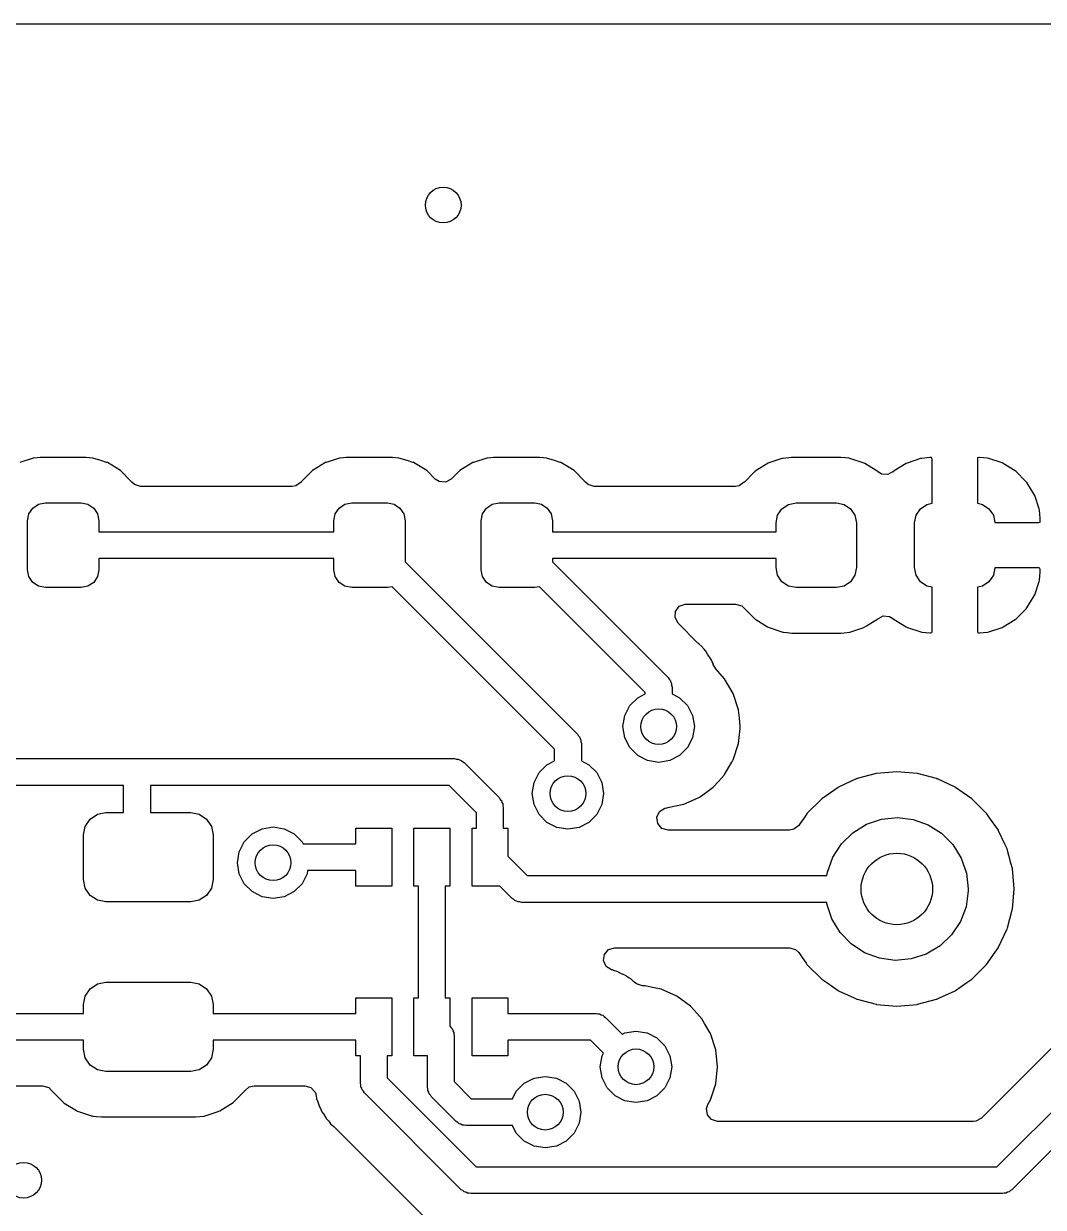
# Model space of a CAD drawing. Extents: x 120.5 to 178.2, y -124.1 to -74.2.
# Drawn here: x 157.23 to 168.65, y -87.43 to -74.17 of the extents above; entities that cross this region are included whole.
import ezdxf

# ---------------------------------------------------------------- set-up
doc = ezdxf.new("R2010")
doc.units = 0
doc.layers.add('BLACK', color=7, linetype='CONTINUOUS')

msp = doc.modelspace()

# ---------------------------------------------------------------- linework, layer by layer
at = {"layer": 'BLACK', "linetype": 'CONTINUOUS'}
for p, q in [((120.649, -74.1685), (177.8, -74.1685)), ((157.334, -79.0352), (157.184, -79.0823)), ((157.34, -79.0332), (157.334, -79.0352)), ((157.334, -79.0352), (157.334, -79.0352)), ((157.377, -79.0299), (157.34, -79.0332)), ((157.41, -79.0268), (157.377, -79.0299)), ((157.411, -79.0268), (157.41, -79.0268)), ((157.413, -79.0265), (157.411, -79.0268)), ((157.669, -79.0265), (157.413, -79.0265)), ((157.924, -79.0265), (157.669, -79.0265)), ((157.927, -79.0265), (157.924, -79.0265)), ((158, -79.0332), (157.927, -79.0265)), ((158.09, -79.0615), (158, -79.0332)), ((158.156, -79.0823), (158.09, -79.0615)), ((158.164, -79.0845), (158.156, -79.0823)), ((158.156, -79.0823), (158.156, -79.0823)), ((158.31, -79.1734), (158.164, -79.0845)), ((160.606, -79.0845), (160.46, -79.1734)), ((160.614, -79.0823), (160.606, -79.0845)), ((160.764, -79.0352), (160.614, -79.0823)), ((160.614, -79.0823), (160.614, -79.0823)), ((160.77, -79.0332), (160.764, -79.0352)), ((160.764, -79.0352), (160.764, -79.0352)), ((160.807, -79.0299), (160.77, -79.0332)), ((160.84, -79.0268), (160.807, -79.0299)), ((160.841, -79.0268), (160.84, -79.0268)), ((160.843, -79.0265), (160.841, -79.0268)), ((161.099, -79.0265), (160.843, -79.0265)), ((161.354, -79.0265), (161.099, -79.0265)), ((161.357, -79.0265), (161.354, -79.0265)), ((161.43, -79.0332), (161.357, -79.0265)), ((161.52, -79.0615), (161.43, -79.0332)), ((161.586, -79.0823), (161.52, -79.0615)), ((161.594, -79.0845), (161.586, -79.0823)), ((161.586, -79.0823), (161.586, -79.0823)), ((161.74, -79.1734), (161.594, -79.0845)), ((162.256, -79.0845), (162.11, -79.1734)), ((162.264, -79.0823), (162.256, -79.0845)), ((162.414, -79.0352), (162.264, -79.0823)), ((162.264, -79.0823), (162.264, -79.0823)), ((162.42, -79.0332), (162.414, -79.0352)), ((162.414, -79.0352), (162.414, -79.0352)), ((162.457, -79.0299), (162.42, -79.0332)), ((162.49, -79.0268), (162.457, -79.0299)), ((162.491, -79.0268), (162.49, -79.0268)), ((162.493, -79.0265), (162.491, -79.0268)), ((162.749, -79.0265), (162.493, -79.0265)), ((163.004, -79.0265), (162.749, -79.0265)), ((163.007, -79.0265), (163.004, -79.0265)), ((163.08, -79.0332), (163.007, -79.0265)), ((163.17, -79.0615), (163.08, -79.0332)), ((163.236, -79.0823), (163.17, -79.0615)), ((163.244, -79.0845), (163.236, -79.0823)), ((163.236, -79.0823), (163.236, -79.0823)), ((163.39, -79.1734), (163.244, -79.0845)), ((165.565, -79.0912), (165.419, -79.1812)), ((165.572, -79.0889), (165.565, -79.0912)), ((165.719, -79.0398), (165.572, -79.0889)), ((165.572, -79.0889), (165.572, -79.0889)), ((165.727, -79.0371), (165.719, -79.0398)), ((165.797, -79.0299), (165.727, -79.0371)), ((165.826, -79.0268), (165.797, -79.0299)), ((165.829, -79.0265), (165.826, -79.0268)), ((165.826, -79.0268), (165.826, -79.0268)), ((166.377, -79.0265), (165.829, -79.0265)), ((166.43, -79.0319), (166.377, -79.0265)), ((166.471, -79.0361), (166.43, -79.0319)), ((166.471, -79.0362), (166.471, -79.0361)), ((166.478, -79.0369), (166.471, -79.0362)), ((166.64, -79.0907), (166.478, -79.0369)), ((166.646, -79.0945), (166.64, -79.0907)), ((166.774, -79.1734), (166.646, -79.0945)), ((166.646, -79.0945), (166.646, -79.0945)), ((167.109, -79.0956), (166.976, -79.1778)), ((167.122, -79.0894), (167.109, -79.0956)), ((167.271, -79.0398), (167.122, -79.0894)), ((167.284, -79.0369), (167.271, -79.0398)), ((167.376, -79.0273), (167.284, -79.0369)), ((167.383, -79.027), (167.376, -79.0273)), ((167.385, -79.027), (167.383, -79.027)), ((167.393, -79.0287), (167.385, -79.027)), ((167.395, -79.0299), (167.393, -79.0287)), ((167.399, -79.0451), (167.395, -79.0299)), ((167.399, -79.5408), (167.399, -79.0451)), ((167.909, -79.0329), (167.907, -79.0405)), ((167.907, -79.0405), (167.907, -79.5408)), ((167.91, -79.0315), (167.909, -79.0329)), ((167.925, -79.0271), (167.91, -79.0315)), ((167.93, -79.0273), (167.925, -79.0271)), ((168.021, -79.0366), (167.93, -79.0273)), ((168.034, -79.0395), (168.021, -79.0366)), ((168.183, -79.0888), (168.034, -79.0395)), ((168.196, -79.095), (168.183, -79.0888)), ((168.329, -79.177), (168.196, -79.095)), ((158.432, -79.2946), (158.31, -79.1734)), ((160.46, -79.1734), (160.338, -79.2946)), ((161.836, -79.2689), (161.74, -79.1734)), ((161.881, -79.2978), (161.836, -79.2689)), ((162.014, -79.2689), (161.952, -79.3029)), ((162.11, -79.1734), (162.014, -79.2689)), ((163.512, -79.2946), (163.39, -79.1734)), ((165.409, -79.1914), (165.298, -79.3023)), ((165.414, -79.1864), (165.409, -79.1914)), ((165.419, -79.1812), (165.414, -79.1864)), ((166.786, -79.1804), (166.774, -79.1734)), ((166.791, -79.1856), (166.786, -79.1804)), ((166.797, -79.1902), (166.791, -79.1856)), ((166.834, -79.2129), (166.797, -79.1892)), ((166.797, -79.1892), (166.797, -79.1902)), ((166.905, -79.2179), (166.834, -79.2129)), ((166.957, -79.1894), (166.905, -79.2179)), ((166.959, -79.1914), (166.957, -79.1894)), ((166.976, -79.1778), (166.959, -79.1914)), ((168.341, -79.186), (168.329, -79.177)), ((168.451, -79.2964), (168.341, -79.186)), ((158.436, -79.3011), (158.432, -79.2946)), ((158.437, -79.3032), (158.436, -79.3011)), ((158.468, -79.3315), (158.437, -79.3032)), ((158.536, -79.3515), (158.468, -79.3315)), ((160.234, -79.3515), (158.536, -79.3515)), ((160.275, -79.3445), (160.234, -79.3515)), ((160.333, -79.3032), (160.275, -79.3445)), ((160.334, -79.3011), (160.333, -79.3032)), ((160.338, -79.2946), (160.334, -79.3011)), ((161.952, -79.3029), (161.881, -79.2978)), ((163.516, -79.3011), (163.512, -79.2946)), ((163.517, -79.3032), (163.516, -79.3011)), ((163.548, -79.3315), (163.517, -79.3032)), ((163.616, -79.3515), (163.548, -79.3315)), ((165.2, -79.3515), (163.616, -79.3515)), ((165.241, -79.3447), (165.2, -79.3515)), ((165.297, -79.3047), (165.241, -79.3447)), ((165.298, -79.3023), (165.297, -79.3047)), ((168.46, -79.3078), (168.451, -79.2964)), ((168.542, -79.4407), (168.46, -79.3078)), ((157.393, -79.5502), (157.47, -79.535)), ((157.47, -79.535), (157.87, -79.535)), ((157.87, -79.535), (157.947, -79.5502)), ((160.823, -79.5502), (160.9, -79.535)), ((160.9, -79.535), (161.3, -79.535)), ((161.3, -79.535), (161.377, -79.5502)), ((162.473, -79.5502), (162.55, -79.535)), ((162.55, -79.535), (162.95, -79.535)), ((162.95, -79.535), (163.027, -79.5502)), ((165.792, -79.5521), (165.878, -79.535)), ((165.878, -79.535), (166.328, -79.535)), ((166.328, -79.535), (166.414, -79.5521)), ((167.342, -79.5521), (167.399, -79.5408)), ((167.907, -79.5408), (167.964, -79.5521)), ((168.549, -79.4539), (168.542, -79.4407)), ((168.598, -79.6025), (168.549, -79.4539)), ((157.27, -79.735), (157.285, -79.6585)), ((157.285, -79.6585), (157.329, -79.5936)), ((157.329, -79.5936), (157.393, -79.5502)), ((157.947, -79.5502), (158.011, -79.5936)), ((158.011, -79.5936), (158.055, -79.6585)), ((158.055, -79.6585), (158.07, -79.735)), ((160.7, -79.735), (160.715, -79.6585)), ((160.715, -79.6585), (160.759, -79.5936)), ((160.759, -79.5936), (160.823, -79.5502)), ((161.377, -79.5502), (161.441, -79.5936)), ((161.441, -79.5936), (161.485, -79.6585)), ((161.485, -79.6585), (161.5, -79.735)), ((162.35, -79.735), (162.365, -79.6585)), ((162.365, -79.6585), (162.409, -79.5936)), ((162.409, -79.5936), (162.473, -79.5502)), ((163.027, -79.5502), (163.091, -79.5936)), ((163.091, -79.5936), (163.135, -79.6585)), ((163.135, -79.6585), (163.15, -79.735)), ((165.653, -79.76), (165.67, -79.6739)), ((165.67, -79.6739), (165.719, -79.6009)), ((165.719, -79.6009), (165.792, -79.5521)), ((166.414, -79.5521), (166.487, -79.6009)), ((166.487, -79.6009), (166.536, -79.6739)), ((166.536, -79.6739), (166.553, -79.76)), ((167.203, -79.76), (167.22, -79.6739)), ((167.22, -79.6739), (167.269, -79.6009)), ((167.269, -79.6009), (167.342, -79.5521)), ((167.964, -79.5521), (168.037, -79.6009)), ((168.037, -79.6009), (168.086, -79.6739)), ((168.086, -79.6739), (168.102, -79.756)), ((168.601, -79.6159), (168.598, -79.6025)), ((168.611, -79.708), (168.601, -79.6159)), ((157.27, -80.285), (157.27, -79.735)), ((158.07, -79.735), (158.07, -79.86)), ((160.7, -79.86), (160.7, -79.735)), ((161.5, -79.735), (161.5, -80.1979)), ((162.35, -80.285), (162.35, -79.735)), ((163.15, -79.735), (163.15, -79.86)), ((165.653, -79.86), (165.653, -79.76)), ((166.553, -79.76), (166.553, -80.26)), ((167.203, -80.26), (167.203, -79.76)), ((168.102, -79.756), (168.593, -79.756)), ((168.593, -79.756), (168.608, -79.7515)), ((168.608, -79.7515), (168.609, -79.7501)), ((168.609, -79.7501), (168.611, -79.7425)), ((168.611, -79.7146), (168.611, -79.708)), ((168.611, -79.7425), (168.611, -79.7146)), ((158.07, -79.86), (160.7, -79.86)), ((163.15, -79.86), (165.653, -79.86)), ((160.7, -80.16), (158.07, -80.16)), ((158.07, -80.16), (158.07, -80.285)), ((160.7, -80.285), (160.7, -80.16)), ((161.5, -80.1979), (163.428, -82.1259)), ((165.653, -80.16), (163.15, -80.16)), ((163.15, -80.16), (163.15, -80.1979)), ((163.15, -80.1979), (164.444, -81.4919)), ((165.653, -80.26), (165.653, -80.16)), ((157.285, -80.3615), (157.27, -80.285)), ((158.07, -80.285), (158.055, -80.3615)), ((160.715, -80.3615), (160.7, -80.285)), ((162.365, -80.3615), (162.35, -80.285)), ((165.67, -80.3461), (165.653, -80.26)), ((166.553, -80.26), (166.536, -80.3461)), ((167.22, -80.3461), (167.203, -80.26)), ((168.102, -80.264), (168.086, -80.3461)), ((168.597, -80.264), (168.102, -80.264)), ((168.605, -80.2657), (168.597, -80.264)), ((168.601, -80.4028), (168.611, -80.3119)), ((168.607, -80.2669), (168.605, -80.2657)), ((168.611, -80.2821), (168.607, -80.2669)), ((168.611, -80.3055), (168.611, -80.2821)), ((168.611, -80.3119), (168.611, -80.3055)), ((157.329, -80.4264), (157.285, -80.3615)), ((157.393, -80.4698), (157.329, -80.4264)), ((157.47, -80.485), (157.393, -80.4698)), ((157.947, -80.4698), (157.87, -80.485)), ((158.011, -80.4264), (157.947, -80.4698)), ((158.055, -80.3615), (158.011, -80.4264)), ((160.759, -80.4264), (160.715, -80.3615)), ((160.823, -80.4698), (160.759, -80.4264)), ((160.9, -80.485), (160.823, -80.4698)), ((162.409, -80.4264), (162.365, -80.3615)), ((162.473, -80.4698), (162.409, -80.4264)), ((162.55, -80.485), (162.473, -80.4698)), ((165.719, -80.4191), (165.67, -80.3461)), ((165.792, -80.4679), (165.719, -80.4191)), ((165.878, -80.485), (165.792, -80.4679)), ((166.414, -80.4679), (166.328, -80.485)), ((166.487, -80.4191), (166.414, -80.4679)), ((166.536, -80.3461), (166.487, -80.4191)), ((167.269, -80.4191), (167.22, -80.3461)), ((167.342, -80.4679), (167.269, -80.4191)), ((167.399, -80.4792), (167.342, -80.4679)), ((167.964, -80.4679), (167.907, -80.4792)), ((168.037, -80.4191), (167.964, -80.4679)), ((168.086, -80.3461), (168.037, -80.4191)), ((168.549, -80.5649), (168.598, -80.4162)), ((168.598, -80.4162), (168.601, -80.4028)), ((157.87, -80.485), (157.47, -80.485)), ((161.3, -80.485), (160.9, -80.485)), ((161.352, -80.4746), (161.3, -80.485)), ((163.172, -82.2941), (161.352, -80.4746)), ((162.95, -80.485), (162.55, -80.485)), ((163.002, -80.4746), (162.95, -80.485)), ((164.188, -81.6601), (163.002, -80.4746)), ((166.328, -80.485), (165.878, -80.485)), ((167.399, -80.9795), (167.399, -80.4792)), ((167.907, -80.4792), (167.907, -80.9749)), ((168.461, -80.7112), (168.543, -80.5781)), ((168.543, -80.5781), (168.549, -80.5649)), ((164.526, -80.7505), (164.568, -80.6936)), ((164.568, -80.6936), (164.635, -80.6688)), ((164.635, -80.6688), (164.644, -80.6685)), ((164.644, -80.6685), (165.2, -80.6685)), ((165.2, -80.6685), (165.268, -80.6885)), ((165.268, -80.6885), (165.297, -80.7149)), ((165.297, -80.7149), (165.299, -80.7187)), ((165.299, -80.7187), (165.42, -80.8396)), ((168.342, -80.8332), (168.452, -80.7226)), ((168.452, -80.7226), (168.461, -80.7112)), ((164.521, -80.8213), (164.526, -80.7505)), ((164.555, -80.8836), (164.521, -80.8213)), ((165.42, -80.8396), (165.427, -80.8434)), ((165.427, -80.8434), (165.427, -80.8434)), ((165.427, -80.8434), (165.558, -80.9244)), ((166.664, -80.9146), (166.78, -80.8426)), ((166.78, -80.8426), (166.787, -80.8388)), ((166.787, -80.8388), (166.792, -80.8336)), ((166.792, -80.8336), (166.798, -80.829)), ((166.798, -80.829), (166.799, -80.8308)), ((166.799, -80.8308), (166.852, -80.8021)), ((166.852, -80.8021), (166.922, -80.8071)), ((166.922, -80.8071), (166.959, -80.8305)), ((166.959, -80.8305), (166.96, -80.8294)), ((166.96, -80.8294), (166.977, -80.843)), ((166.977, -80.843), (167.11, -80.925)), ((168.197, -80.9244), (168.33, -80.8422)), ((168.33, -80.8422), (168.342, -80.8332)), ((164.777, -81.1062), (164.555, -80.8836)), ((165.558, -80.9244), (165.566, -80.9293)), ((165.566, -80.9293), (165.728, -80.9831)), ((165.728, -80.9831), (165.735, -80.9838)), ((165.735, -80.9838), (165.735, -80.9838)), ((165.735, -80.9838), (165.776, -80.9881)), ((165.776, -80.9881), (165.829, -80.9935)), ((165.829, -80.9935), (166.377, -80.9935)), ((166.377, -80.9935), (166.38, -80.9932)), ((166.38, -80.9932), (166.414, -80.9896)), ((166.38, -80.9932), (166.38, -80.9932)), ((166.414, -80.9896), (166.479, -80.9829)), ((166.479, -80.9829), (166.535, -80.9641)), ((166.535, -80.9641), (166.634, -80.9311)), ((166.634, -80.9311), (166.641, -80.9288)), ((166.634, -80.9311), (166.634, -80.9311)), ((166.641, -80.9288), (166.664, -80.9146)), ((167.11, -80.925), (167.123, -80.9312)), ((167.123, -80.9312), (167.272, -80.9805)), ((167.272, -80.9805), (167.285, -80.9834)), ((167.285, -80.9834), (167.376, -80.9927)), ((167.376, -80.9927), (167.381, -80.9929)), ((167.381, -80.9929), (167.396, -80.9885)), ((167.396, -80.9885), (167.397, -80.9871)), ((167.397, -80.9871), (167.399, -80.9795)), ((167.907, -80.9749), (167.911, -80.9901)), ((167.911, -80.9901), (167.913, -80.9913)), ((167.913, -80.9913), (167.921, -80.993)), ((167.921, -80.993), (167.923, -80.993)), ((167.923, -80.993), (167.93, -80.9927)), ((167.93, -80.9927), (168.022, -80.9831)), ((168.022, -80.9831), (168.035, -80.9802)), ((168.035, -80.9802), (168.184, -80.9306)), ((168.184, -80.9306), (168.197, -80.9244)), ((164.786, -81.1142), (164.777, -81.1062)), ((164.822, -81.1436), (164.786, -81.1142)), ((164.827, -81.1501), (164.822, -81.1436)), ((164.834, -81.161), (164.827, -81.1501)), ((164.847, -81.176), (164.834, -81.161)), ((164.862, -81.1912), (164.847, -81.176)), ((164.866, -81.198), (164.862, -81.1912)), ((164.886, -81.231), (164.866, -81.198)), ((164.866, -81.198), (164.866, -81.198)), ((164.892, -81.2409), (164.886, -81.231)), ((164.92, -81.2782), (164.892, -81.2409)), ((164.928, -81.2982), (164.92, -81.2782)), ((164.936, -81.3159), (164.928, -81.2982)), ((164.947, -81.3344), (164.936, -81.3159)), ((164.949, -81.342), (164.947, -81.3344)), ((164.95, -81.3457), (164.949, -81.342)), ((164.949, -81.342), (164.949, -81.342)), ((164.978, -81.3948), (164.95, -81.3457)), ((165.05, -81.4748), (164.978, -81.3948)), ((164.444, -81.4919), (164.454, -81.509)), ((164.454, -81.509), (164.468, -81.523)), ((164.468, -81.523), (164.473, -81.5421)), ((165.077, -81.5051), (165.05, -81.4748)), ((165.173, -81.6704), (165.077, -81.5051)), ((164.188, -81.675), (164.188, -81.6601)), ((164.473, -81.5421), (164.483, -81.5592)), ((164.483, -81.5592), (164.483, -81.5789)), ((164.483, -81.5789), (164.488, -81.598)), ((164.488, -81.598), (164.488, -81.675)), ((164.014, -81.8069), (164.103, -81.7184)), ((164.103, -81.7184), (164.188, -81.675)), ((164.488, -81.675), (164.573, -81.7184)), ((164.573, -81.7184), (164.662, -81.8069)), ((165.232, -81.8521), (165.173, -81.6704)), ((163.938, -82.042), (163.958, -81.9184)), ((163.958, -81.9184), (164.014, -81.8069)), ((164.662, -81.8069), (164.718, -81.9184)), ((164.718, -81.9184), (164.738, -82.042)), ((165.232, -81.8586), (165.232, -81.8521)), ((165.242, -81.9468), (165.232, -81.8586)), ((165.232, -81.8586), (165.232, -81.8586)), ((163.958, -82.1656), (163.938, -82.042)), ((164.738, -82.042), (164.718, -82.1656)), ((165.232, -82.2319), (165.249, -82.0615)), ((165.252, -82.042), (165.242, -81.9468)), ((165.249, -82.0615), (165.251, -82.0486)), ((165.251, -82.0486), (165.252, -82.042)), ((163.428, -82.1259), (163.438, -82.143)), ((163.438, -82.143), (163.452, -82.157)), ((163.452, -82.157), (163.457, -82.1761)), ((163.457, -82.1761), (163.467, -82.1932)), ((163.467, -82.1932), (163.467, -82.2129)), ((164.014, -82.2771), (163.958, -82.1656)), ((164.718, -82.1656), (164.662, -82.2771)), ((163.172, -82.4245), (163.172, -82.2941)), ((163.467, -82.2129), (163.472, -82.232)), ((163.472, -82.232), (163.472, -82.4245)), ((164.103, -82.3656), (164.014, -82.2771)), ((164.662, -82.2771), (164.573, -82.3656)), ((165.173, -82.4136), (165.232, -82.2319)), ((155.194, -82.4), (162.052, -82.4)), ((162.052, -82.4), (162.071, -82.4051)), ((162.071, -82.4051), (162.091, -82.4051)), ((162.091, -82.4051), (162.108, -82.415)), ((162.108, -82.415), (162.127, -82.4201)), ((162.127, -82.4201), (162.141, -82.4341)), ((162.141, -82.4341), (162.158, -82.4439)), ((162.158, -82.4439), (162.554, -82.8399)), ((163.087, -82.4679), (163.172, -82.4245)), ((163.472, -82.4245), (163.557, -82.4679)), ((164.214, -82.4224), (164.103, -82.3656)), ((164.338, -82.442), (164.214, -82.4224)), ((164.462, -82.4224), (164.338, -82.442)), ((164.573, -82.3656), (164.462, -82.4224)), ((165.077, -82.5789), (165.157, -82.4413)), ((165.157, -82.4413), (165.169, -82.4193)), ((165.169, -82.4193), (165.173, -82.4136)), ((165.169, -82.4193), (165.169, -82.4193)), ((162.942, -82.6679), (162.998, -82.5564)), ((162.998, -82.5564), (163.087, -82.4679)), ((163.557, -82.4679), (163.646, -82.5564)), ((163.646, -82.5564), (163.702, -82.6679)), ((165.008, -82.6557), (165.073, -82.5839)), ((165.073, -82.5839), (165.077, -82.5789)), ((165.073, -82.5839), (165.073, -82.5839)), ((166.772, -82.5679), (166.561, -82.6243)), ((166.777, -82.5665), (166.772, -82.5679)), ((166.772, -82.5679), (166.772, -82.5679)), ((167.005, -82.5465), (166.777, -82.5665)), ((167.233, -82.5665), (167.005, -82.5465)), ((167.238, -82.5679), (167.233, -82.5665)), ((167.449, -82.6243), (167.238, -82.5679)), ((167.238, -82.5679), (167.238, -82.5679)), ((158.346, -82.7), (155.256, -82.7)), ((158.346, -83.005), (158.346, -82.7)), ((161.99, -82.7), (158.646, -82.7)), ((158.646, -82.7), (158.646, -83.005)), ((162.298, -83.0081), (161.99, -82.7)), ((162.922, -82.7915), (162.942, -82.6679)), ((163.702, -82.6679), (163.722, -82.7915)), ((164.874, -82.7753), (164.949, -82.7209)), ((164.949, -82.7209), (165.008, -82.6557)), ((166.348, -82.7225), (166.262, -82.7832)), ((166.353, -82.7202), (166.348, -82.7225)), ((166.551, -82.628), (166.353, -82.7202)), ((166.353, -82.7202), (166.353, -82.7202)), ((166.556, -82.6257), (166.551, -82.628)), ((166.551, -82.628), (166.551, -82.628)), ((166.561, -82.6243), (166.556, -82.6257)), ((166.561, -82.6243), (166.561, -82.6243)), ((167.454, -82.6257), (167.449, -82.6243)), ((167.449, -82.6243), (167.449, -82.6243)), ((167.459, -82.628), (167.454, -82.6257)), ((167.657, -82.7202), (167.459, -82.628)), ((167.459, -82.628), (167.459, -82.628)), ((167.662, -82.7225), (167.657, -82.7202)), ((167.657, -82.7202), (167.657, -82.7202)), ((167.748, -82.7832), (167.662, -82.7225)), ((162.554, -82.8399), (162.564, -82.857)), ((162.564, -82.857), (162.578, -82.871)), ((162.942, -82.9151), (162.922, -82.7915)), ((163.722, -82.7915), (163.702, -82.9151)), ((164.62, -82.9108), (164.748, -82.8538)), ((164.748, -82.8538), (164.789, -82.8358)), ((164.789, -82.8358), (164.795, -82.8331)), ((164.789, -82.8358), (164.789, -82.8358)), ((164.795, -82.8331), (164.807, -82.8239)), ((164.807, -82.8239), (164.874, -82.7753)), ((166.161, -82.8538), (165.999, -83.0157)), ((166.165, -82.8506), (166.161, -82.8538)), ((166.262, -82.7832), (166.165, -82.8506)), ((166.165, -82.8506), (166.165, -82.8506)), ((167.845, -82.8506), (167.748, -82.7832)), ((167.849, -82.8538), (167.845, -82.8506)), ((167.845, -82.8506), (167.845, -82.8506)), ((168.011, -83.0157), (167.849, -82.8538)), ((162.578, -82.871), (162.583, -82.8901)), ((162.583, -82.8901), (162.593, -82.9072)), ((162.593, -82.9072), (162.593, -82.9269)), ((162.593, -82.9269), (162.598, -82.946)), ((162.598, -82.946), (162.598, -83.18)), ((162.998, -83.0266), (162.942, -82.9151)), ((163.702, -82.9151), (163.646, -83.0266)), ((164.348, -82.993), (164.408, -82.9546)), ((164.408, -82.9546), (164.428, -82.9505)), ((164.428, -82.9505), (164.433, -82.9505)), ((164.433, -82.9505), (164.44, -82.9491)), ((164.44, -82.9491), (164.527, -82.9306)), ((164.44, -82.9491), (164.44, -82.9491)), ((164.527, -82.9306), (164.62, -82.9108)), ((157.917, -83.1593), (157.971, -83.0782)), ((157.971, -83.0782), (158.052, -83.024)), ((158.052, -83.024), (158.148, -83.005)), ((158.148, -83.005), (158.346, -83.005)), ((158.646, -83.005), (159.098, -83.005)), ((159.098, -83.005), (159.194, -83.024)), ((159.194, -83.024), (159.275, -83.0782)), ((159.275, -83.0782), (159.329, -83.1593)), ((162.298, -83.18), (162.298, -83.0081)), ((163.087, -83.1151), (162.998, -83.0266)), ((163.198, -83.1719), (163.087, -83.1151)), ((163.557, -83.1151), (163.446, -83.1719)), ((163.646, -83.0266), (163.557, -83.1151)), ((164.318, -83.0576), (164.348, -82.993)), ((164.328, -83.1278), (164.318, -83.0576)), ((165.966, -83.0623), (165.917, -83.1319)), ((165.996, -83.0202), (165.966, -83.0623)), ((165.999, -83.0157), (165.996, -83.0202)), ((165.996, -83.0202), (165.996, -83.0202)), ((166.664, -83.1361), (166.833, -83.0787)), ((166.833, -83.0787), (167.011, -83.06)), ((167.011, -83.06), (167.188, -83.0811)), ((167.188, -83.0811), (167.356, -83.141)), ((168.014, -83.0202), (168.011, -83.0157)), ((168.044, -83.0623), (168.014, -83.0202)), ((168.014, -83.0202), (168.014, -83.0202)), ((168.143, -83.2033), (168.044, -83.0623)), ((157.898, -83.255), (157.917, -83.1593)), ((157.898, -83.755), (157.898, -83.255)), ((159.329, -83.1593), (159.348, -83.255)), ((159.348, -83.255), (159.348, -83.755)), ((159.696, -83.3309), (159.785, -83.2424)), ((159.785, -83.2424), (159.896, -83.1856)), ((159.896, -83.1856), (160.02, -83.166)), ((160.02, -83.166), (160.144, -83.1856)), ((160.144, -83.1856), (160.255, -83.2424)), ((160.255, -83.2424), (160.344, -83.3309)), ((160.948, -83.355), (160.948, -83.18)), ((160.948, -83.18), (161.348, -83.18)), ((161.348, -83.18), (161.348, -83.83)), ((161.598, -83.83), (161.598, -83.18)), ((161.598, -83.18), (161.998, -83.18)), ((161.998, -83.18), (161.998, -83.83)), ((162.248, -83.83), (162.248, -83.18)), ((162.248, -83.18), (162.298, -83.18)), ((162.598, -83.18), (162.648, -83.18)), ((162.648, -83.18), (162.648, -83.4929)), ((163.322, -83.1915), (163.198, -83.1719)), ((163.446, -83.1719), (163.322, -83.1915)), ((164.375, -83.1815), (164.328, -83.1278)), ((164.443, -83.2015), (164.375, -83.1815)), ((165.803, -83.2015), (164.443, -83.2015)), ((165.851, -83.1921), (165.803, -83.2015)), ((165.906, -83.1478), (165.851, -83.1921)), ((165.917, -83.1319), (165.906, -83.1478)), ((166.385, -83.3544), (166.512, -83.2296)), ((166.512, -83.2296), (166.664, -83.1361)), ((167.356, -83.141), (167.506, -83.2365)), ((167.506, -83.2365), (167.632, -83.3631)), ((168.145, -83.2082), (168.143, -83.2033)), ((168.215, -83.3586), (168.145, -83.2082)), ((168.145, -83.2082), (168.145, -83.2082)), ((159.64, -83.4424), (159.696, -83.3309)), ((160.344, -83.3309), (160.356, -83.355)), ((160.356, -83.355), (160.948, -83.355)), ((166.288, -83.5043), (166.385, -83.3544)), ((167.632, -83.3631), (167.726, -83.5143)), ((168.239, -83.4108), (168.215, -83.3586)), ((159.62, -83.566), (159.64, -83.4424)), ((162.648, -83.4929), (162.865, -83.71)), ((166.227, -83.6719), (166.288, -83.5043)), ((167.726, -83.5143), (167.785, -83.6828)), ((168.241, -83.4161), (168.239, -83.4108)), ((168.282, -83.5697), (168.241, -83.4161)), ((168.241, -83.4161), (168.241, -83.4161)), ((159.64, -83.6896), (159.62, -83.566)), ((168.299, -83.6319), (168.282, -83.5697)), ((168.318, -83.86), (168.299, -83.6319)), ((157.917, -83.8507), (157.898, -83.755)), ((159.348, -83.755), (159.329, -83.8507)), ((159.696, -83.8011), (159.64, -83.6896)), ((160.4, -83.6896), (160.344, -83.8011)), ((160.406, -83.655), (160.4, -83.6896)), ((160.948, -83.655), (160.406, -83.655)), ((160.948, -83.83), (160.948, -83.655)), ((162.865, -83.71), (166.223, -83.71)), ((166.223, -83.71), (166.227, -83.6719)), ((167.785, -83.6828), (167.805, -83.86)), ((157.971, -83.9318), (157.917, -83.8507)), ((159.329, -83.8507), (159.275, -83.9318)), ((159.785, -83.8896), (159.696, -83.8011)), ((159.896, -83.9464), (159.785, -83.8896)), ((160.255, -83.8896), (160.144, -83.9464)), ((160.344, -83.8011), (160.255, -83.8896)), ((161.348, -83.83), (160.948, -83.83)), ((161.648, -83.83), (161.598, -83.83)), ((161.648, -85.08), (161.648, -83.83)), ((161.998, -83.83), (161.948, -83.83)), ((161.948, -83.83), (161.948, -85.08)), ((162.561, -83.83), (162.248, -83.83)), ((162.697, -83.9661), (162.561, -83.83)), ((167.805, -83.8823), (167.78, -84.059)), ((167.805, -83.86), (167.805, -83.8823)), ((168.299, -84.0881), (168.318, -83.86)), ((158.052, -83.986), (157.971, -83.9318)), ((158.148, -84.005), (158.052, -83.986)), ((159.098, -84.005), (158.148, -84.005)), ((159.194, -83.986), (159.098, -84.005)), ((159.275, -83.9318), (159.194, -83.986)), ((160.02, -83.966), (159.896, -83.9464)), ((160.144, -83.9464), (160.02, -83.966)), ((162.714, -83.9759), (162.697, -83.9661)), ((162.728, -83.9899), (162.714, -83.9759)), ((162.747, -83.995), (162.728, -83.9899)), ((162.764, -84.0049), (162.747, -83.995)), ((162.784, -84.0049), (162.764, -84.0049)), ((162.803, -84.01), (162.784, -84.0049)), ((166.221, -84.01), (162.803, -84.01)), ((166.222, -84.0263), (166.221, -84.01)), ((166.279, -84.1956), (166.222, -84.0263)), ((167.78, -84.059), (167.717, -84.2257)), ((168.243, -84.2945), (168.297, -84.0934)), ((168.297, -84.0934), (168.299, -84.0881)), ((168.297, -84.0934), (168.297, -84.0934)), ((166.371, -84.3481), (166.279, -84.1956)), ((167.717, -84.2257), (167.618, -84.3742)), ((170.133, -84.2454), (167.952, -86.4266)), ((168.126, -86.972), (170.791, -84.3068)), ((168.145, -84.5118), (168.237, -84.3142)), ((168.237, -84.3142), (168.239, -84.3092)), ((168.237, -84.3142), (168.237, -84.3142)), ((168.239, -84.3092), (168.243, -84.2945)), ((166.495, -84.4764), (166.371, -84.3481)), ((167.618, -84.3742), (167.489, -84.4972)), ((163.732, -84.5925), (163.778, -84.5387)), ((163.778, -84.5387), (163.846, -84.5185)), ((163.846, -84.5185), (165.803, -84.5185)), ((165.803, -84.5185), (165.871, -84.5385)), ((165.871, -84.5385), (165.906, -84.5722)), ((165.906, -84.5722), (165.944, -84.6262)), ((166.644, -84.5741), (166.495, -84.4764)), ((166.811, -84.6362), (166.644, -84.5741)), ((167.489, -84.4972), (167.335, -84.5885)), ((168.089, -84.593), (168.143, -84.5167)), ((168.143, -84.5167), (168.145, -84.5118)), ((168.145, -84.5118), (168.145, -84.5118)), ((171.004, -84.5182), (168.294, -87.2281)), ((163.722, -84.6628), (163.732, -84.5925)), ((163.751, -84.7273), (163.722, -84.6628)), ((165.944, -84.6262), (165.991, -84.6926)), ((165.991, -84.6926), (165.999, -84.7043)), ((165.999, -84.7043), (166.161, -84.8662)), ((166.988, -84.6598), (166.811, -84.6362)), ((167.166, -84.6437), (166.988, -84.6598)), ((167.335, -84.5885), (167.166, -84.6437)), ((167.849, -84.8662), (168.011, -84.7043)), ((168.011, -84.7043), (168.019, -84.6926)), ((168.019, -84.6926), (168.089, -84.593)), ((163.811, -84.7655), (163.751, -84.7273)), ((163.814, -84.7664), (163.811, -84.7655)), ((163.822, -84.7676), (163.814, -84.7664)), ((163.842, -84.7761), (163.822, -84.7676)), ((163.861, -84.7825), (163.842, -84.7761)), ((163.881, -84.7879), (163.861, -84.7825)), ((163.888, -84.7917), (163.881, -84.7879)), ((163.922, -84.8101), (163.888, -84.7917)), ((163.888, -84.7917), (163.888, -84.7917)), ((163.932, -84.8153), (163.922, -84.8101)), ((163.968, -84.8305), (163.932, -84.8153)), ((163.975, -84.8337), (163.968, -84.8305)), ((163.968, -84.8305), (163.968, -84.8305)), ((163.981, -84.8386), (163.975, -84.8337)), ((163.992, -84.8468), (163.981, -84.8386)), ((157.917, -85.0593), (157.971, -84.9782)), ((157.971, -84.9782), (158.052, -84.924)), ((158.052, -84.924), (158.148, -84.905)), ((158.148, -84.905), (159.098, -84.905)), ((159.098, -84.905), (159.194, -84.924)), ((159.194, -84.924), (159.275, -84.9782)), ((159.275, -84.9782), (159.329, -85.0593)), ((164.008, -84.8577), (163.992, -84.8468)), ((164.02, -84.8642), (164.008, -84.8577)), ((164.027, -84.868), (164.02, -84.8642)), ((164.033, -84.8735), (164.027, -84.868)), ((164.061, -84.8996), (164.033, -84.8735)), ((164.07, -84.9074), (164.061, -84.8996)), ((164.073, -84.9101), (164.07, -84.9074)), ((164.076, -84.9124), (164.073, -84.9101)), ((164.09, -84.9235), (164.076, -84.9124)), ((164.158, -84.9435), (164.09, -84.9235)), ((164.179, -84.9435), (164.158, -84.9435)), ((164.186, -84.9449), (164.179, -84.9435)), ((164.268, -84.9623), (164.186, -84.9449)), ((164.186, -84.9449), (164.186, -84.9449)), ((164.366, -84.9832), (164.268, -84.9623)), ((166.161, -84.8662), (166.165, -84.8694)), ((166.165, -84.8694), (166.165, -84.8694)), ((166.165, -84.8694), (166.22, -84.9076)), ((166.22, -84.9076), (166.348, -84.9975)), ((167.662, -84.9975), (167.79, -84.9076)), ((167.79, -84.9076), (167.845, -84.8694)), ((167.845, -84.8694), (167.849, -84.8662)), ((167.845, -84.8694), (167.845, -84.8694)), ((157.898, -85.155), (157.917, -85.0593)), ((159.329, -85.0593), (159.348, -85.155)), ((160.948, -85.255), (160.948, -85.08)), ((160.948, -85.08), (161.348, -85.08)), ((161.348, -85.08), (161.348, -85.73)), ((161.598, -85.73), (161.598, -85.08)), ((161.598, -85.08), (161.648, -85.08)), ((161.948, -85.08), (161.998, -85.08)), ((161.998, -85.08), (161.998, -85.3929)), ((162.248, -85.73), (162.248, -85.08)), ((162.248, -85.08), (162.648, -85.08)), ((162.648, -85.08), (162.648, -85.255)), ((164.372, -84.9859), (164.366, -84.9832)), ((164.535, -85.0582), (164.372, -84.9859)), ((164.372, -84.9859), (164.372, -84.9859)), ((164.541, -85.0609), (164.535, -85.0582)), ((164.535, -85.0582), (164.535, -85.0582)), ((164.546, -85.0648), (164.541, -85.0609)), ((164.584, -85.092), (164.546, -85.0648)), ((164.546, -85.0648), (164.546, -85.0648)), ((164.695, -85.1731), (164.584, -85.092)), ((166.348, -84.9975), (166.353, -84.9998)), ((166.353, -84.9998), (166.353, -84.9998)), ((166.353, -84.9998), (166.527, -85.081)), ((166.527, -85.081), (166.556, -85.0943)), ((166.556, -85.0943), (166.561, -85.0957)), ((166.561, -85.0957), (166.561, -85.0957)), ((166.561, -85.0957), (166.772, -85.1521)), ((167.238, -85.1521), (167.449, -85.0957)), ((167.449, -85.0957), (167.454, -85.0943)), ((167.449, -85.0957), (167.449, -85.0957)), ((167.454, -85.0943), (167.483, -85.081)), ((167.483, -85.081), (167.657, -84.9998)), ((167.657, -84.9998), (167.662, -84.9975)), ((167.657, -84.9998), (167.657, -84.9998)), ((157.898, -85.255), (157.898, -85.155)), ((159.348, -85.155), (159.348, -85.255)), ((164.7, -85.178), (164.695, -85.1731)), ((164.765, -85.2505), (164.7, -85.178)), ((164.7, -85.178), (164.7, -85.178)), ((166.772, -85.1521), (166.772, -85.1521)), ((166.772, -85.1521), (166.777, -85.1535)), ((166.777, -85.1535), (167.005, -85.1735)), ((167.005, -85.1735), (167.233, -85.1535)), ((167.233, -85.1535), (167.238, -85.1521)), ((167.238, -85.1521), (167.238, -85.1521)), ((156.298, -85.255), (157.898, -85.255)), ((159.348, -85.255), (160.948, -85.255)), ((162.648, -85.255), (163.637, -85.255)), ((163.637, -85.255), (163.656, -85.2601)), ((163.656, -85.2601), (163.676, -85.2601)), ((163.676, -85.2601), (163.693, -85.27)), ((163.693, -85.27), (163.712, -85.2751)), ((163.712, -85.2751), (163.726, -85.2891)), ((163.726, -85.2891), (163.743, -85.2989)), ((163.743, -85.2989), (163.931, -85.4867)), ((164.823, -85.3151), (164.765, -85.2505)), ((164.852, -85.3651), (164.823, -85.3151)), ((164.911, -85.4677), (164.852, -85.3651)), ((161.998, -85.3929), (162.004, -85.3989)), ((162.004, -85.3989), (162.014, -85.416)), ((162.014, -85.416), (162.028, -85.43)), ((162.028, -85.43), (162.033, -85.4491)), ((162.033, -85.4491), (162.043, -85.4662)), ((162.043, -85.4662), (162.043, -85.4859)), ((162.043, -85.4859), (162.048, -85.505)), ((162.048, -85.505), (162.048, -86.0179)), ((163.931, -85.4867), (163.96, -85.4716)), ((163.96, -85.4716), (164.084, -85.452)), ((164.084, -85.452), (164.208, -85.4716)), ((164.208, -85.4716), (164.319, -85.5284)), ((164.919, -85.4804), (164.911, -85.4677)), ((164.978, -85.6621), (164.919, -85.4804)), ((157.898, -85.555), (156.298, -85.555)), ((157.898, -85.655), (157.898, -85.555)), ((160.948, -85.555), (159.348, -85.555)), ((159.348, -85.555), (159.348, -85.655)), ((160.948, -85.73), (160.948, -85.555)), ((163.575, -85.555), (162.648, -85.555)), ((162.648, -85.555), (162.648, -85.73)), ((163.719, -85.6988), (163.575, -85.555)), ((164.319, -85.5284), (164.408, -85.6169)), ((164.408, -85.6169), (164.464, -85.7284)), ((157.917, -85.7507), (157.898, -85.655)), ((157.971, -85.8318), (157.917, -85.7507)), ((159.329, -85.7507), (159.275, -85.8318)), ((159.348, -85.655), (159.329, -85.7507)), ((160.998, -85.73), (160.948, -85.73)), ((160.998, -86.0364), (160.998, -85.73)), ((161.348, -85.73), (161.298, -85.73)), ((161.298, -85.73), (161.298, -85.9743)), ((161.748, -85.73), (161.598, -85.73)), ((161.748, -86.08), (161.748, -85.73)), ((162.648, -85.73), (162.248, -85.73)), ((163.684, -85.852), (163.704, -85.7284)), ((163.704, -85.7284), (163.719, -85.6988)), ((164.464, -85.7284), (164.484, -85.852)), ((164.998, -85.852), (164.978, -85.6621)), ((158.052, -85.886), (157.971, -85.8318)), ((158.148, -85.905), (158.052, -85.886)), ((159.098, -85.905), (158.148, -85.905)), ((159.194, -85.886), (159.098, -85.905)), ((159.275, -85.8318), (159.194, -85.886)), ((163.704, -85.9756), (163.684, -85.852)), ((164.484, -85.852), (164.464, -85.9756)), ((164.978, -86.0419), (164.998, -85.852)), ((161.003, -86.0555), (160.998, -86.0364)), ((161.298, -85.9743), (162.296, -86.972)), ((162.048, -86.0179), (162.24, -86.21)), ((162.744, -86.1249), (162.833, -86.0364)), ((162.833, -86.0364), (162.944, -85.9796)), ((162.944, -85.9796), (163.068, -85.96)), ((163.068, -85.96), (163.192, -85.9796)), ((163.192, -85.9796), (163.303, -86.0364)), ((163.303, -86.0364), (163.392, -86.1249)), ((163.76, -86.0871), (163.704, -85.9756)), ((164.464, -85.9756), (164.408, -86.0871)), ((156.741, -86.0635), (157.439, -86.0635)), ((157.439, -86.0635), (157.507, -86.0835)), ((157.507, -86.0835), (157.54, -86.1179)), ((157.54, -86.1179), (157.541, -86.1174)), ((157.541, -86.1174), (157.546, -86.1231)), ((157.546, -86.1231), (157.55, -86.1293)), ((157.55, -86.1293), (157.675, -86.2543)), ((159.572, -86.2535), (159.697, -86.1283)), ((159.697, -86.1283), (159.701, -86.1221)), ((159.701, -86.1221), (159.706, -86.1163)), ((159.706, -86.1163), (159.707, -86.1174)), ((159.707, -86.1174), (159.753, -86.0759)), ((159.753, -86.0759), (159.808, -86.0635)), ((159.808, -86.0635), (160.376, -86.0635)), ((160.376, -86.0635), (160.444, -86.0835)), ((160.444, -86.0835), (160.49, -86.1372)), ((160.49, -86.1372), (160.497, -86.1543)), ((160.497, -86.1543), (160.498, -86.1608)), ((160.498, -86.1608), (160.502, -86.1802)), ((161.003, -86.0752), (161.003, -86.0555)), ((161.013, -86.0923), (161.003, -86.0752)), ((161.018, -86.1114), (161.013, -86.0923)), ((161.032, -86.1254), (161.018, -86.1114)), ((161.042, -86.1425), (161.032, -86.1254)), ((162.128, -87.2281), (161.042, -86.1425)), ((161.753, -86.0991), (161.748, -86.08)), ((161.753, -86.1188), (161.753, -86.0991)), ((161.763, -86.1359), (161.753, -86.1188)), ((161.768, -86.155), (161.763, -86.1359)), ((161.782, -86.169), (161.768, -86.155)), ((161.792, -86.1861), (161.782, -86.169)), ((162.701, -86.21), (162.744, -86.1249)), ((163.392, -86.1249), (163.448, -86.2364)), ((163.849, -86.1756), (163.76, -86.0871)), ((164.408, -86.0871), (164.319, -86.1756)), ((164.919, -86.2236), (164.978, -86.0419)), ((157.675, -86.2543), (157.681, -86.2581)), ((157.681, -86.2581), (157.681, -86.2581)), ((157.681, -86.2581), (157.818, -86.3427)), ((159.422, -86.3465), (159.572, -86.2535)), ((160.502, -86.1802), (160.505, -86.2015)), ((160.505, -86.2015), (160.508, -86.2088)), ((160.508, -86.2088), (160.508, -86.2088)), ((160.508, -86.2088), (160.522, -86.2444)), ((160.522, -86.2444), (160.526, -86.2556)), ((160.526, -86.2556), (160.539, -86.3)), ((160.539, -86.3), (160.55, -86.3185)), ((162.072, -86.4661), (161.792, -86.1861)), ((162.24, -86.21), (162.701, -86.21)), ((163.448, -86.2364), (163.468, -86.36)), ((163.96, -86.2324), (163.849, -86.1756)), ((164.084, -86.252), (163.96, -86.2324)), ((164.208, -86.2324), (164.084, -86.252)), ((164.319, -86.1756), (164.208, -86.2324)), ((164.874, -86.3196), (164.889, -86.2745)), ((164.889, -86.2745), (164.919, -86.2236)), ((157.818, -86.3427), (157.825, -86.3471)), ((157.825, -86.3471), (157.853, -86.3562)), ((157.853, -86.3562), (157.987, -86.4006)), ((157.987, -86.4006), (157.987, -86.4006)), ((157.987, -86.4006), (157.993, -86.4028)), ((157.993, -86.4028), (158, -86.4035)), ((158, -86.4035), (158, -86.4035)), ((158, -86.4035), (158.043, -86.4079)), ((158.043, -86.4079), (158.098, -86.4135)), ((158.098, -86.4135), (159.148, -86.4135)), ((159.148, -86.4135), (159.152, -86.4132)), ((159.152, -86.4132), (159.247, -86.4032)), ((159.152, -86.4132), (159.152, -86.4132)), ((159.247, -86.4032), (159.254, -86.4025)), ((159.247, -86.4032), (159.247, -86.4032)), ((159.254, -86.4025), (159.261, -86.4003)), ((159.261, -86.4003), (159.393, -86.3562)), ((159.261, -86.4003), (159.261, -86.4003)), ((159.393, -86.3562), (159.422, -86.3465)), ((160.55, -86.3185), (160.558, -86.3362)), ((160.558, -86.3362), (160.566, -86.3562)), ((160.566, -86.3562), (160.594, -86.3935)), ((160.594, -86.3935), (160.6, -86.4034)), ((160.6, -86.4034), (160.62, -86.4364)), ((160.62, -86.4364), (160.62, -86.4364)), ((160.62, -86.4364), (160.624, -86.4432)), ((163.468, -86.36), (163.448, -86.4836)), ((164.884, -86.3898), (164.874, -86.3196)), ((164.93, -86.4435), (164.884, -86.3898)), ((167.952, -86.4266), (167.89, -86.4606)), ((160.624, -86.4432), (160.639, -86.4584)), ((160.639, -86.4584), (160.652, -86.4734)), ((160.652, -86.4734), (160.664, -86.4908)), ((160.664, -86.4908), (160.7, -86.5202)), ((160.7, -86.5202), (160.709, -86.5282)), ((160.709, -86.5282), (161.71, -87.5296)), ((162.089, -86.4759), (162.072, -86.4661)), ((162.103, -86.4899), (162.089, -86.4759)), ((162.122, -86.495), (162.103, -86.4899)), ((162.139, -86.5049), (162.122, -86.495)), ((162.159, -86.5049), (162.139, -86.5049)), ((162.178, -86.51), (162.159, -86.5049)), ((162.701, -86.51), (162.178, -86.51)), ((162.744, -86.5951), (162.701, -86.51)), ((163.448, -86.4836), (163.392, -86.5951)), ((164.998, -86.4635), (164.93, -86.4435)), ((167.863, -86.4635), (164.998, -86.4635)), ((167.89, -86.4606), (167.863, -86.4635)), ((162.833, -86.6836), (162.744, -86.5951)), ((162.944, -86.7404), (162.833, -86.6836)), ((163.303, -86.6836), (163.192, -86.7404)), ((163.392, -86.5951), (163.303, -86.6836)), ((163.068, -86.76), (162.944, -86.7404)), ((163.192, -86.7404), (163.068, -86.76)), ((162.296, -86.972), (168.126, -86.972)), ((162.145, -87.2379), (162.128, -87.2281)), ((168.294, -87.2281), (168.277, -87.2379)), ((162.159, -87.2519), (162.145, -87.2379)), ((162.178, -87.257), (162.159, -87.2519)), ((162.195, -87.2669), (162.178, -87.257)), ((162.215, -87.2669), (162.195, -87.2669)), ((162.234, -87.272), (162.215, -87.2669)), ((168.188, -87.272), (162.234, -87.272)), ((168.207, -87.2669), (168.188, -87.272)), ((168.227, -87.2669), (168.207, -87.2669)), ((168.244, -87.257), (168.227, -87.2669)), ((168.263, -87.2519), (168.244, -87.257)), ((168.277, -87.2379), (168.263, -87.2519))]:
    msp.add_line(p, q, dxfattribs=at)
at = {"layer": 'BLACK'}
for centre, radius in [((161.925, -76.2), 0.2), ((164.338, -82.042), 0.2), ((163.322, -82.7915), 0.2), ((160.02, -83.566), 0.2), ((167.005, -83.86), 0.4), ((164.084, -85.852), 0.2), ((163.068, -86.36), 0.2), ((157.226, -87.122), 0.2)]:
    msp.add_circle(centre, radius, dxfattribs=at)

doc.saveas('drawing.dxf')
